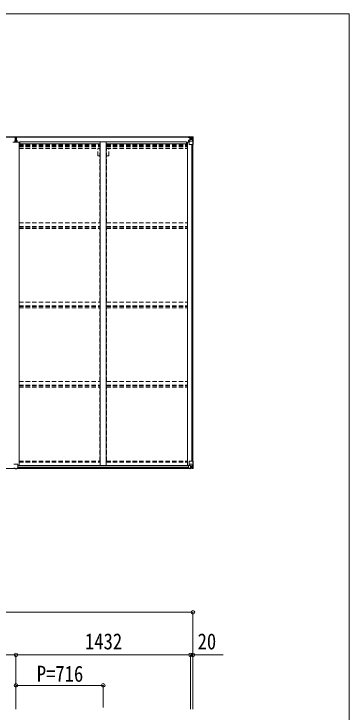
# Model space of a CAD drawing. Units: millimetres at full size, sheet at 1:30. Extents: x -8432 to 8432, y -5820 to 5820.
# Drawn here: x 5259 to 8008, y 86 to 5820 of the extents above; entities that cross this region are included whole.
import ezdxf
from ezdxf.enums import TextEntityAlignment as Align

# ---------------------------------------------------------------- set-up
doc = ezdxf.new("R2010")
doc.units = ezdxf.units.MM
doc.header["$LTSCALE"] = 30
doc.header["$PDMODE"] = 32
doc.header["$PDSIZE"] = 30
doc.linetypes.add('DASHED1', pattern=[1.8, 1.2, -0.6])
for name, color, linetype, lineweight in [('0-3_ELV2', 4, 'Continuous', 9), ('0-4_TABLE1', 6, 'Continuous', 9), ('0-6_OTH_LINE', 6, 'Continuous', 9), ('F-0_240', 7, 'Continuous', 9)]:
    doc.layers.add(name, color=color, linetype=linetype, lineweight=lineweight)
doc.styles.add('ＭＳ ゴシック', font='')
doc.styles.get('ＭＳ ゴシック').set_extended_font_data('MS Gothic')

msp = doc.modelspace()

# ---------------------------------------------------------------- linework, layer by layer
at = {"layer": '0-3_ELV2'}
for p, q in [((264.72, 4809.65), (5268.72, 4809.65)), ((264.72, 4807.5), (5268.72, 4807.5)), ((5250.22, 4767.52), (5300.22, 4767.52)), ((5281.72, 4809.65), (6705.72, 4809.65)), ((5281.72, 4807.5), (6705.72, 4807.5)), ((5300.22, 2111.42), (5300.22, 4767.52)), ((5307.72, 4769.36), (6674.72, 4769.36)), ((5307.72, 4753.85), (5307.72, 4769.36)), ((5966.22, 2111.42), (5966.22, 4769.36)), ((6016.22, 2111.42), (6016.22, 4769.36)), ((6674.72, 4753.85), (6674.72, 4769.36)), ((6682.22, 4767.53), (6695.22, 4767.53)), ((6682.22, 4767.53), (6682.22, 2111.42)), ((5300.22, 4753.85), (5966.22, 4753.85)), ((6016.22, 4753.85), (6682.22, 4753.85)), ((6717.52, 4748.88), (6717.52, 2147.44)), ((6727.22, 4748.88), (6727.22, 2147.44)), ((269.72, 2085.65), (5268.72, 2085.65)), ((5281.72, 2085.65), (6700.72, 2085.65)), ((5291.72, 2111.42), (6702.48, 2111.42)), ((5291.72, 2109.16), (6690.72, 2109.16)), ((5291.72, 2093.54), (6690.72, 2093.54))]:
    msp.add_line(p, q, dxfattribs=at)
at = {"layer": '0-3_ELV2', "linetype": 'DASHED1'}
for p, q in [((5300.22, 4745.45), (5966.22, 4745.45)), ((5300.22, 4737.25), (5966.22, 4737.25)), ((5300.22, 4733.32), (5966.22, 4733.32)), ((5300.22, 4728.24), (5966.22, 4728.24)), ((5300.22, 4715.24), (5966.22, 4715.24)), ((5946.02, 4653.65), (5946.02, 4715.24)), ((5963.72, 4104.12), (5963.72, 4715.24)), ((6016.22, 4745.45), (6682.22, 4745.45)), ((6016.22, 4737.25), (6682.22, 4737.25)), ((6016.22, 4733.32), (6682.22, 4733.32)), ((6016.22, 4728.24), (6682.22, 4728.24)), ((6016.22, 4715.24), (6682.22, 4715.24)), ((6018.72, 4104.12), (6018.72, 4715.24)), ((6036.42, 4653.65), (6036.42, 4715.24)), ((5946.02, 4653.65), (5963.72, 4653.65)), ((6018.72, 4653.65), (6036.42, 4653.65)), ((5300.22, 4104.12), (5966.22, 4104.12)), ((5300.22, 4074.39), (5966.22, 4074.39)), ((6016.22, 4104.12), (6682.19, 4104.12)), ((6016.22, 4074.39), (6682.19, 4074.39)), ((5300.22, 4069.84), (5966.22, 4069.84)), ((5300.22, 4056.83), (5966.22, 4056.83)), ((5963.72, 3452.34), (5963.72, 4056.83)), ((6016.22, 4069.84), (6682.19, 4069.84)), ((6016.22, 4056.83), (6682.19, 4056.83)), ((6018.72, 3452.34), (6018.72, 4056.83)), ((5300.22, 3452.46), (5966.22, 3452.46)), ((6016.22, 3452.46), (6682.19, 3452.46)), ((5300.22, 3422.73), (5966.22, 3422.73)), ((5300.22, 3418.18), (5966.22, 3418.18)), ((5300.22, 3405.17), (5966.22, 3405.17)), ((5963.72, 2800.68), (5963.72, 3403.97)), ((6016.22, 3422.73), (6682.19, 3422.73)), ((6016.22, 3418.18), (6682.19, 3418.18)), ((6016.22, 3405.17), (6682.19, 3405.17)), ((6018.72, 2800.68), (6018.72, 3403.97)), ((5300.22, 2800.8), (5966.22, 2800.8)), ((5300.22, 2771.07), (5966.22, 2771.07)), ((5300.22, 2766.52), (5966.22, 2766.52)), ((5300.22, 2753.51), (5966.22, 2753.51)), ((5963.72, 2147.59), (5963.72, 2752.31)), ((6016.22, 2800.8), (6682.19, 2800.8)), ((6016.22, 2771.07), (6682.19, 2771.07)), ((6016.22, 2766.52), (6682.19, 2766.52)), ((6016.22, 2753.51), (6682.19, 2753.51)), ((6018.72, 2147.59), (6018.72, 2752.31)), ((5300.22, 2147.59), (5966.22, 2147.59)), ((5300.22, 2139.25), (5966.22, 2139.25)), ((6016.22, 2147.59), (6682.22, 2147.59)), ((6016.22, 2139.25), (6682.22, 2139.25))]:
    msp.add_line(p, q, dxfattribs=at)
at = {"layer": '0-4_TABLE1'}
for p, q in [((5266.72, 4780.29), (5273.72, 4780.35)), ((5266.72, 4767.52), (5266.72, 4780.29)), ((5273.72, 4779.85), (5266.72, 4779.79)), ((5266.72, 4778.91), (5273.72, 4778.85)), ((5273.72, 4778.35), (5266.72, 4778.41)), ((5268.72, 4811.35), (5275.22, 4811.75)), ((5268.72, 4806.85), (5268.72, 4811.35)), ((5273.72, 4808.65), (5268.72, 4808.35)), ((5269.72, 4805.85), (5273.72, 4805.85)), ((5269.72, 4780.31), (5269.72, 4805.85)), ((5269.72, 4804.02), (5273.72, 4803.95)), ((5269.72, 4800.42), (5273.72, 4800.35)), ((5269.72, 4792.18), (5273.72, 4792.15)), ((5275.22, 4808.74), (5273.72, 4808.65)), ((5273.72, 4808.65), (5273.72, 4767.52)), ((5273.72, 4795.13), (5276.72, 4795.13)), ((5273.72, 4788.06), (5276.72, 4788.06)), ((5273.72, 4778.42), (5276.72, 4778.42)), ((5273.72, 4771.35), (5276.72, 4771.35)), ((5275.22, 4811.75), (5281.72, 4811.35)), ((5275.22, 4811.75), (5275.22, 4808.74)), ((5281.72, 4808.34), (5275.22, 4808.74)), ((5276.72, 4805.85), (5280.72, 4805.85)), ((5276.72, 4805.85), (5276.72, 4767.52)), ((5276.72, 4803.95), (5280.72, 4803.95)), ((5276.72, 4800.35), (5280.72, 4800.35)), ((5276.72, 4792.15), (5280.72, 4792.15)), ((5276.72, 4780.35), (5283.72, 4780.29)), ((5283.72, 4779.79), (5276.72, 4779.85)), ((5276.72, 4778.85), (5283.72, 4778.91)), ((5283.72, 4778.41), (5276.72, 4778.35)), ((5280.72, 4780.31), (5280.72, 4805.85)), ((5281.72, 4806.85), (5281.72, 4811.35)), ((5283.72, 4780.29), (5283.72, 4767.52)), ((6689.22, 4804.9), (6689.22, 4807.5)), ((6695.22, 4806.58), (6689.22, 4806.58)), ((6690.22, 4807.5), (6690.22, 4806.58)), ((6690.22, 4804.85), (6705.22, 4804.72)), ((6695.77, 4783.79), (6690.72, 4783.75)), ((6690.72, 4767.53), (6690.72, 4783.75)), ((6690.72, 4782.03), (6695.22, 4782)), ((6690.72, 4771.88), (6695.22, 4771.88)), ((6691.72, 4783.75), (6691.72, 4782.02)), ((6695.42, 4810.08), (6693.73, 4809.65)), ((6705.22, 4804.88), (6695.22, 4804.97)), ((6695.22, 4749.88), (6695.22, 4782.97)), ((6719.22, 4775.54), (6695.22, 4775.54)), ((6695.42, 4810.08), (6695.72, 4810.08)), ((6695.72, 4810.08), (6695.72, 4809.65)), ((6706.39, 4785.52), (6696.04, 4783.87)), ((6696.04, 4783.23), (6706.39, 4784.89)), ((6696.04, 4783.87), (6696.04, 4783.23)), ((6697.22, 4805.81), (6697.22, 4807.5)), ((6697.22, 4806.84), (6705.22, 4806.84)), ((6697.22, 4806.81), (6705.22, 4806.81)), ((6697.22, 4805.81), (6705.72, 4805.81)), ((6700.72, 4809.65), (6700.72, 4812.27)), ((6700.72, 4812.27), (6728.28, 4810.59)), ((6707.22, 4810.99), (6700.72, 4811.39)), ((6700.72, 4810.46), (6705.72, 4810.38)), ((6701.72, 4784.77), (6701.72, 4804.74)), ((6705.61, 4804.51), (6701.72, 4804.51)), ((6701.72, 4800.88), (6705.72, 4800.88)), ((6701.72, 4792.67), (6705.72, 4792.67)), ((6705.22, 4806.84), (6705.22, 4804.88)), ((6705.22, 4804.72), (6705.22, 4804.88)), ((6705.72, 4806.17), (6707.22, 4806.17)), ((6705.72, 4802.63), (6719.22, 4802.63)), ((6705.72, 4789.08), (6719.22, 4789.08)), ((6706.39, 4784.89), (6706.39, 4785.52)), ((6707.22, 4785.78), (6707.22, 4811.88)), ((6707.22, 4811.76), (6719.22, 4810.98)), ((6713.74, 4795.44), (6713.74, 4794.48)), ((6721.55, 4802.58), (6719.22, 4802.64)), ((6719.22, 4789.08), (6721.55, 4789.11)), ((6719.22, 4789.08), (6719.22, 4789.08)), ((6725.83, 4775.76), (6719.22, 4775.54)), ((6719.31, 4810.97), (6727.23, 4810.5)), ((6721.55, 4789.11), (6721.55, 4802.58)), ((6725.83, 4775.76), (6721.69, 4787.84)), ((6722.4, 4806.09), (6725.14, 4809.75)), ((6726.37, 4809.53), (6726.37, 4809.46)), ((6726.37, 4748.88), (6726.37, 4809.46)), ((6728.28, 4810.54), (6728.28, 4810.58)), ((6729.22, 4809.59), (6729.22, 4748.88)), ((6729.22, 4748.88), (6696.22, 4748.88)), ((5290.72, 2122.83), (5259.72, 2122.83)), ((5291.72, 2089.51), (5291.72, 2121.83)), ((6695.22, 2146.44), (6695.22, 2113.34)), ((6729.22, 2147.44), (6696.22, 2147.44)), ((6726.37, 2147.44), (6726.37, 2086.86)), ((6729.22, 2086.73), (6729.22, 2147.44)), ((5268.72, 2088.74), (5259.72, 2088.8)), ((5281.72, 2088.74), (5290.72, 2088.8)), ((5291.72, 2089.51), (5291.72, 2089.47)), ((6690.72, 2110.29), (6690.72, 2090.13)), ((6700.72, 2111.23), (6691.72, 2111.2)), ((6691.72, 2089.42), (6700.72, 2089.36)), ((6719.22, 2120.77), (6695.22, 2120.77)), ((6696.04, 2113.09), (6706.39, 2111.43)), ((6696.04, 2112.45), (6696.04, 2113.09)), ((6703.69, 2111.23), (6696.04, 2112.45)), ((6707.22, 2111.23), (6700.72, 2111.23)), ((6700.72, 2084.04), (6700.72, 2089.99)), ((6706.39, 2111.43), (6706.39, 2111.23)), ((6707.22, 2111.23), (6707.22, 2084.44)), ((6707.22, 2107.24), (6719.22, 2107.24)), ((6719.22, 2093.68), (6707.22, 2093.68)), ((6707.22, 2084.56), (6719.22, 2085.34)), ((6714.7, 2100.88), (6714.7, 2101.84)), ((6725.83, 2120.56), (6719.22, 2120.77)), ((6719.22, 2107.24), (6719.22, 2107.24)), ((6719.22, 2107.24), (6721.55, 2107.21)), ((6721.55, 2093.74), (6719.22, 2093.68)), ((6719.31, 2085.35), (6727.23, 2085.82)), ((6721.55, 2107.21), (6721.55, 2093.74)), ((6725.83, 2120.56), (6721.69, 2108.48)), ((6722.4, 2090.23), (6725.14, 2086.56)), ((6726.37, 2086.79), (6726.37, 2086.86)), ((6728.28, 2085.77), (6728.28, 2085.73))]:
    msp.add_line(p, q, dxfattribs=at)
for points in [[(6695.22, 4806.58), (6695.22, 4804.96), (6689.22, 4805.01)], [(6700.72, 4810.88), (6705.72, 4810.88), (6705.72, 4785.41)], [(6712.78, 4797.36), (6711.82, 4797.36), (6711.82, 4796.4), (6712.78, 4796.4)], [(6714.7, 4798.32), (6714.7, 4799.28), (6713.74, 4799.28), (6713.74, 4798.32)], [(6713.74, 4794.48), (6714.7, 4794.48), (6714.7, 4795.44)], [(6715.66, 4796.4), (6716.62, 4796.4), (6716.62, 4797.36), (6715.66, 4797.36)], [(5275.22, 2083.32), (5268.72, 2083.71), (5268.72, 2088.74)], [(5275.22, 2083.32), (5281.72, 2083.71), (5281.72, 2088.74)], [(6690.72, 2090.13), (6690.73, 2090.02), (6700.72, 2089.99)], [(6728.28, 2085.73), (6719.22, 2085.18), (6700.72, 2084.04)], [(6712.78, 2099.92), (6711.82, 2099.92), (6711.82, 2098.96), (6712.78, 2098.96)], [(6714.7, 2101.84), (6713.74, 2101.84), (6713.74, 2100.88)], [(6713.74, 2098), (6713.74, 2097.04), (6714.7, 2097.04), (6714.7, 2098)], [(6715.66, 2098.96), (6716.62, 2098.96), (6716.62, 2099.92), (6715.66, 2099.92)]]:
    msp.add_lwpolyline(points, dxfattribs=at)
for centre in [(6714.22, 4796.88), (6714.22, 2099.44)]:
    msp.add_circle(centre, 5.3, dxfattribs=at)
for centre, radius, start, end in [((5269.72, 4806.85), 1, 180, 270), ((5280.72, 4806.85), 1, 270, 0), ((6690.08, 4812.54), 7.69, 263.56574, 271.03001), ((6696.15, 4782.94), 0.937, 96.73234, 177.67791), ((6696.15, 4782.3), 0.937, 96.73234, 177.67791), ((6705.22, 4807.34), 0.5, 270.00309, 0.00198), ((6705.22, 4807.31), 0.5, 269.99891, 359.99891), ((6705.22, 4804.38), 0.5, 359.95536, 89.47105), ((6705.2, 4804.2), 0.513, 358.95293, 88.11972), ((6706.28, 4786.45), 0.937, 276.73234, 357.67791), ((6706.28, 4785.82), 0.937, 276.73234, 357.67791), ((6712.78, 4798.32), 0.96, 270, 0), ((6712.78, 4795.44), 0.96, 0, 90), ((6715.66, 4798.32), 0.96, 180, 270), ((6715.66, 4795.44), 0.96, 90, 180), ((6727.06, 4823.2), 12.7, 264.89689, 270.75534), ((6725.09, 4809.58), 1.28, 357.54105, 48.82169), ((6728.22, 4809.59), 0.999, 0.04917, 86.5576), ((6728.22, 4809.59), 1, 359.99921, 86.49983), ((6728.22, 4809.55), 0.999, 0.04917, 86.5576), ((6696.22, 4749.88), 1, 180, 270), ((5259.72, 2121.83), 1, 90, 180), ((5290.72, 2121.83), 1, 0, 90), ((6696.22, 2146.44), 1, 90, 180), ((6696.15, 2114.02), 0.937, 182.32209, 263.26766), ((6696.15, 2113.38), 0.937, 182.32209, 263.26766), ((6706.28, 2110.5), 0.937, 50.93398, 83.26766), ((6712.78, 2100.88), 0.96, 270, 0), ((6712.78, 2098), 0.96, 0, 90), ((6715.66, 2100.88), 0.96, 180, 270), ((6715.66, 2098), 0.96, 90, 180), ((6725.09, 2086.73), 1.28, 311.17831, 2.45895), ((6727.06, 2073.12), 12.7, 89.24466, 95.10311), ((6728.22, 2086.77), 0.999, 273.4424, 359.95083), ((6728.22, 2086.73), 0.999, 273.4424, 359.95083), ((6728.22, 2086.73), 1, 273.50017, 0.00079)]:
    msp.add_arc(centre, radius, start, end, dxfattribs=at)
for centre, major_axis, ratio, start_param, end_param in [((5273.74, 4808.65), (0.18, -2.99), 0.008711, 3.1415927, 4.7113235), ((5101.85, 4798.14), (171.87, 10.52), 0.017422, 6.2821194, 6.2831848), ((6800.97, 4802.63), (-81.75, 0), 0.061163, 6.2824128, 6.2831853), ((6724.42, 4802.5), (-0.03, 5), 0.573921, 0.7672717, 1.551125), ((6722.95, 4789.13), (0, 3), 0.468246, 1.5772882, 2.0127935), ((6726.09, 4807.57), (0.02, 3), 0.466854, 0.125683, 0.7596956), ((6725.11, 4778.11), (-0.85, 2.32), 0.403757, 3.0087805, 3.9744392), ((6726.28, 4810.67), (-2, 0.12), 0.060933, 2.0712557, 3.1453404), ((6527.28, 4822.9), (-201, 12.36), 0.060933, 3.1453404, 3.145839), ((5259.72, 2089.51), (1, -0.012), 0.707053, 3.2044821, 4.7211143), ((5290.72, 2089.51), (-1, -0.012), 0.707053, 3.2044821, 4.7211143), ((6691.72, 2110.29), (-1, -0.021), 0.906239, 4.6936843, 6.2644806), ((6691.72, 2090.12), (-1, 0.012), 0.707053, 0.1587743, 1.5795216), ((6800.97, 2093.68), (-81.75, 0), 0.061163, 0, 0.0007725), ((6722.95, 2107.19), (0, -3), 0.468246, 4.2703918, 4.7058971), ((6724.42, 2093.82), (-0.03, -5), 0.573921, 4.7320603, 5.5159136), ((6726.09, 2088.75), (0.02, -3), 0.466854, 5.5234897, 6.1575023), ((6725.11, 2118.21), (-0.85, -2.32), 0.403757, 2.3087461, 3.2744049), ((6726.28, 2085.65), (-2, -0.12), 0.060933, 3.1378449, 4.2119296), ((6527.28, 2073.42), (-201, -12.36), 0.060933, 3.1373463, 3.1378449)]:
    msp.add_ellipse(centre, major_axis=major_axis, ratio=ratio, start_param=start_param, end_param=end_param, dxfattribs=at)
at = {"layer": '0-6_OTH_LINE'}
for p, q in [((243.22, 905.15), (6727.22, 905.15)), ((6727.22, 905.15), (6727.22, 112.5)), ((263.22, 555.15), (5275.22, 555.15)), ((5275.22, 555.15), (5275.22, 109.74)), ((5275.22, 555.15), (6707.22, 555.15)), ((6707.22, 555.15), (6707.22, 109.74)), ((6707.22, 555.15), (6727.22, 555.15)), ((6727.22, 555.15), (6727.22, 109.74)), ((5275.22, 305.15), (5275.22, 122.7)), ((5275.22, 305.15), (5991.22, 305.15)), ((5991.22, 305.15), (5991.22, 122.7))]:
    msp.add_line(p, q, dxfattribs=at)
at = {"layer": '0-6_OTH_LINE', "lineweight": 18}
msp.add_line((6976.05, 555.15), (6727.22, 555.15), dxfattribs=at)
at = {"layer": '0-6_OTH_LINE'}
for p in [(6727.22, 905.15), (5275.22, 555.15), (6707.22, 555.15), (6727.22, 555.15), (5275.22, 305.15), (5991.22, 305.15)]:
    msp.add_point(p, dxfattribs=at)
at = {"layer": 'F-0_240', "color": 5}
for p, q in [((-8432.06, 5820), (8007.94, 5820)), ((8007.94, 5820), (8007.94, -5820))]:
    msp.add_line(p, q, dxfattribs=at)

# ---------------------------------------------------------------- texts
at = {"layer": '0-6_OTH_LINE', "color": 7, "style": 'ＭＳ ゴシック', "width": 0.85}
for s, p in [('1432', (5841.22, 561.15)), ('20', (6765.3, 560.79)), ('P=716', (5445.72, 295.15))]:
    msp.add_text(s, height=132, dxfattribs=at).set_placement(p, align=Align.BOTTOM_LEFT)

doc.saveas('drawing.dxf')
